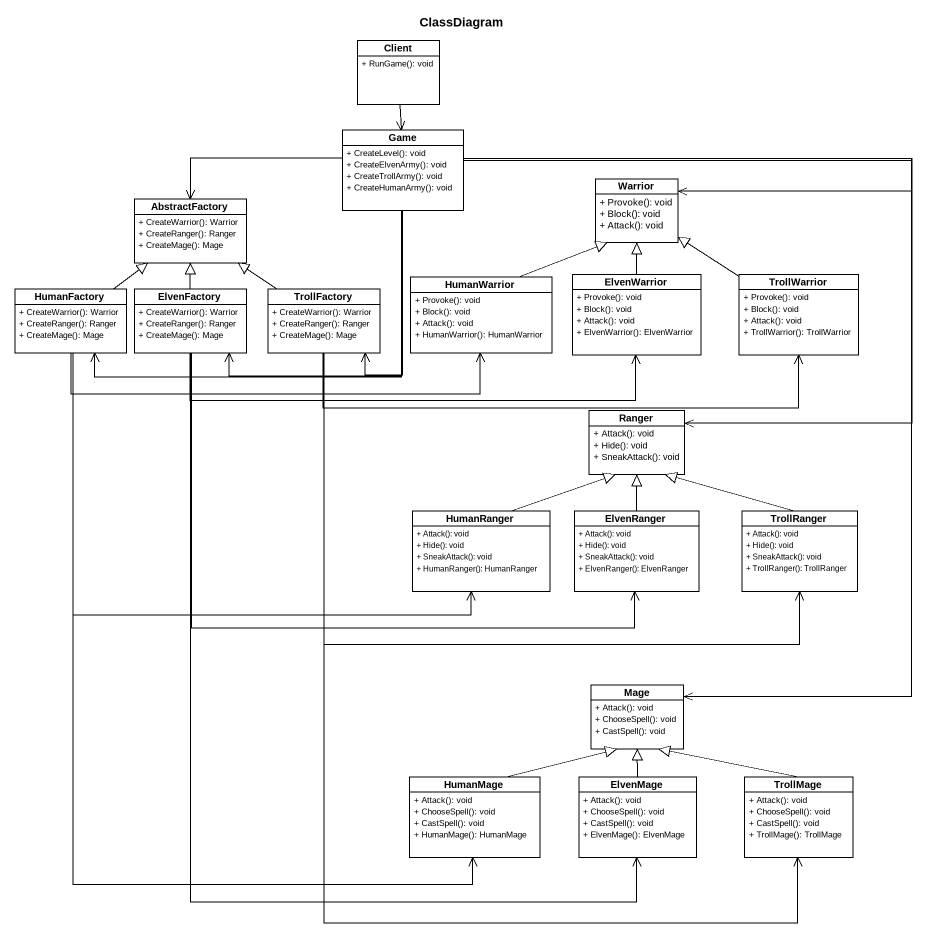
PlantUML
@startuml
title ClassDiagram
hide circle
hide empty members
skinparam classAttributeIconSize 0
class Client {
  + RunGame(): void
}
class Game {
  + CreateLevel(): void
  + CreateElvenArmy(): void
  + CreateTrollArmy(): void
  + CreateHumanArmy(): void
}
class AbstractFactory {
  + CreateWarrior(): Warrior
  + CreateRanger(): Ranger
  + CreateMage(): Mage
}
class Warrior {
  + Provoke(): void
  + Block(): void
  + Attack(): void
}
class HumanFactory {
  + CreateWarrior(): Warrior
  + CreateRanger(): Ranger
  + CreateMage(): Mage
}
class ElvenFactory {
  + CreateWarrior(): Warrior
  + CreateRanger(): Ranger
  + CreateMage(): Mage
}
class TrollFactory {
  + CreateWarrior(): Warrior
  + CreateRanger(): Ranger
  + CreateMage(): Mage
}
class HumanWarrior {
  + Provoke(): void
  + Block(): void
  + Attack(): void
  + HumanWarrior(): HumanWarrior
}
class ElvenWarrior {
  + Provoke(): void
  + Block(): void
  + Attack(): void
  + ElvenWarrior(): ElvenWarrior
}
class TrollWarrior {
  + Provoke(): void
  + Block(): void
  + Attack(): void
  + TrollWarrior(): TrollWarrior
}
class Ranger {
  + Attack(): void
  + Hide(): void
  + SneakAttack(): void
}
class HumanRanger {
  + Attack(): void
  + Hide(): void
  + SneakAttack(): void
  + HumanRanger(): HumanRanger
}
class ElvenRanger {
  + Attack(): void
  + Hide(): void
  + SneakAttack(): void
  + ElvenRanger(): ElvenRanger
}
class TrollRanger {
  + Attack(): void
  + Hide(): void
  + SneakAttack(): void
  + TrollRanger(): TrollRanger
}
class Mage {
  + Attack(): void
  + ChooseSpell(): void
  + CastSpell(): void
}
class HumanMage {
  + Attack(): void
  + ChooseSpell(): void
  + CastSpell(): void
  + HumanMage(): HumanMage
}
class ElvenMage {
  + Attack(): void
  + ChooseSpell(): void
  + CastSpell(): void
  + ElvenMage(): ElvenMage
}
class TrollMage {
  + Attack(): void
  + ChooseSpell(): void
  + CastSpell(): void
  + TrollMage(): TrollMage
}
Client --> Game
Game -left-> AbstractFactory
Game -right-> Warrior
Game -left-> HumanFactory
Game --> ElvenFactory
Game --> TrollFactory
Game --> Ranger
Game --> Mage
HumanFactory -up-|> AbstractFactory
HumanFactory -right-> HumanWarrior
HumanFactory -right-> HumanRanger
HumanFactory --> HumanMage
ElvenFactory -up-|> AbstractFactory
ElvenFactory -right-> ElvenWarrior
ElvenFactory -right-> ElvenRanger
ElvenFactory --> ElvenMage
TrollFactory -up-|> AbstractFactory
TrollFactory -right-> TrollWarrior
TrollFactory -right-> TrollRanger
TrollFactory --> TrollMage
HumanWarrior -up-|> Warrior
ElvenWarrior -up-|> Warrior
TrollWarrior -up-|> Warrior
HumanRanger -up-|> Ranger
ElvenRanger -up-|> Ranger
TrollRanger -up-|> Ranger
HumanMage -up-|> Mage
ElvenMage -up-|> Mage
TrollMage -up-|> Mage
@enduml
